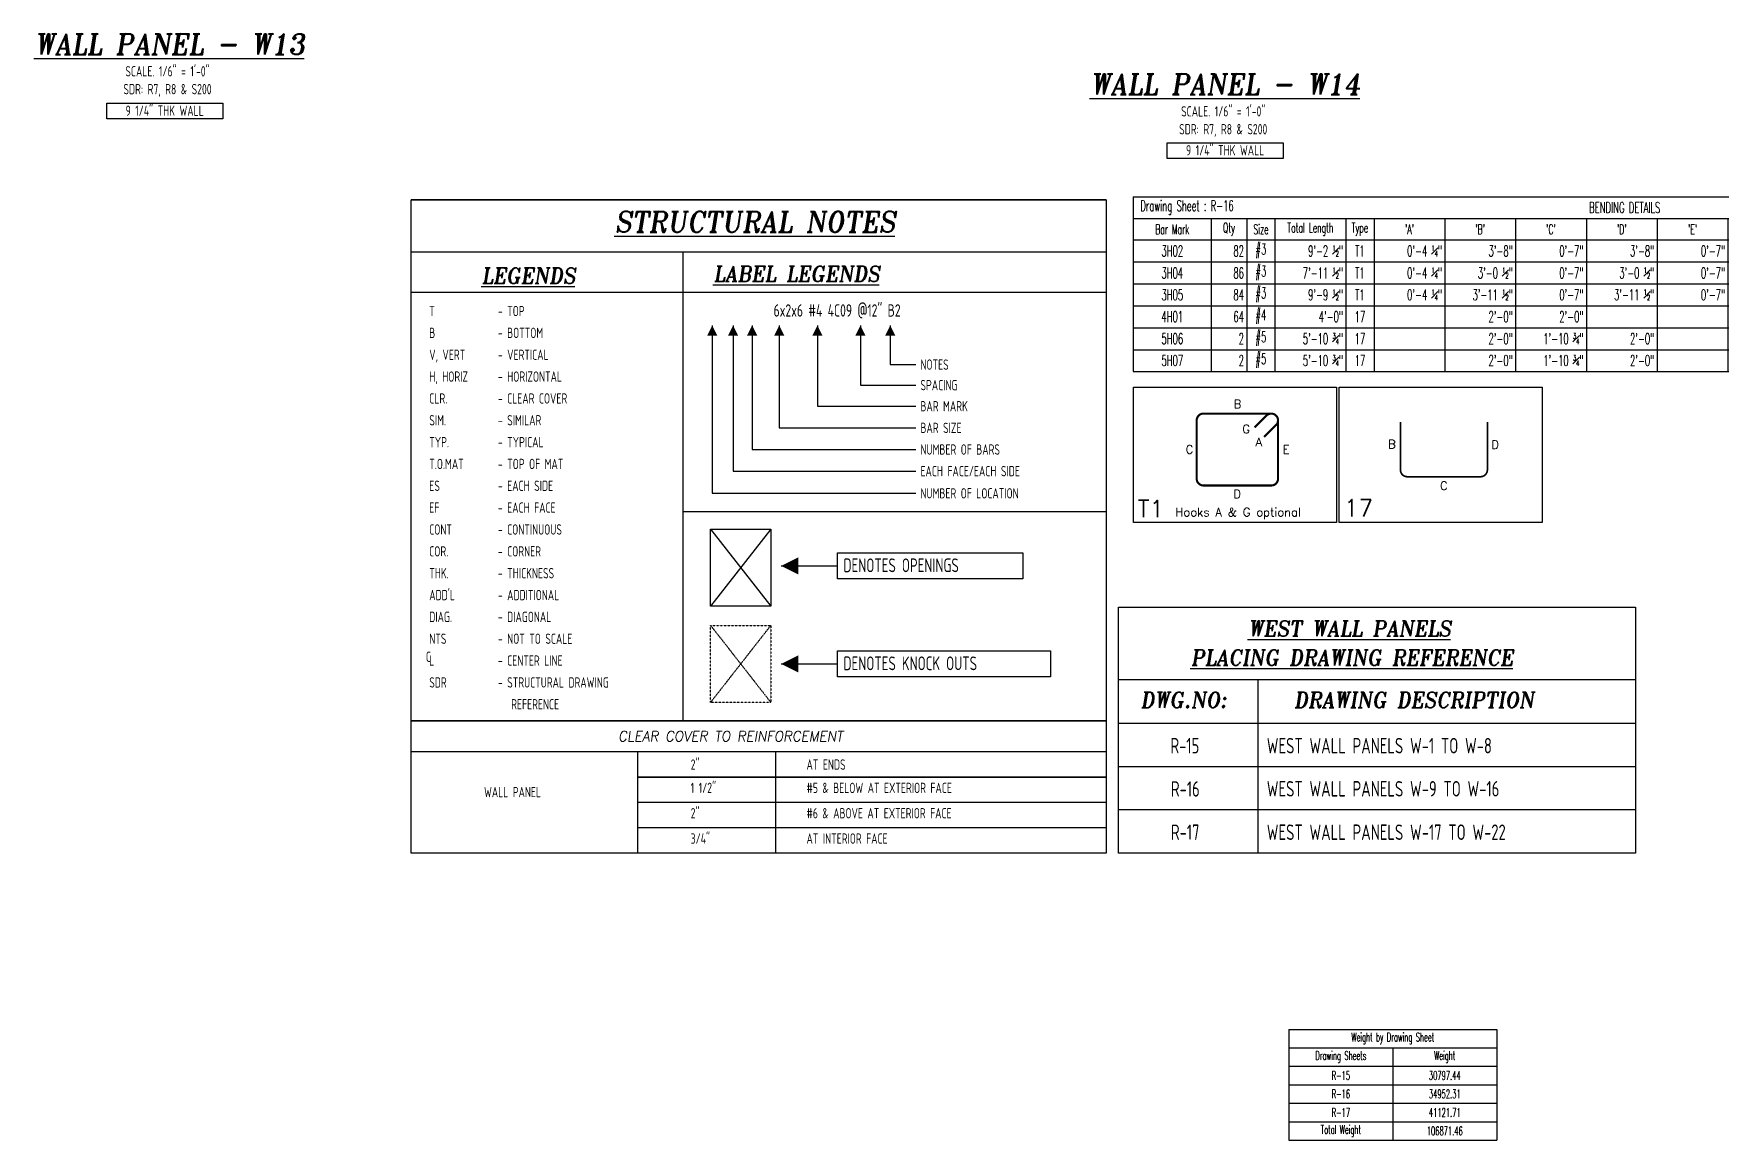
# Model space of a CAD drawing. Header units: inches. Extents: x -3675 to 25720, y -2273 to 5046.
# Drawn here: x 15927 to 17031, y -806 to -82 of the extents above; entities that cross this region are included whole.
import ezdxf
from ezdxf.enums import TextEntityAlignment as Align

# ---------------------------------------------------------------- set-up
doc = ezdxf.new("R2010")
doc.units = ezdxf.units.IN
doc.header["$LTSCALE"] = 0.025
doc.header["$MEASUREMENT"] = 0
doc.linetypes.add('HIDDEN', pattern=[6, 3, -3])
doc.layers.get('0').update_dxf_attribs({"linetype": 'CONTINUOUS'})
for name, color, linetype in [('0-25', 7, 'CONTINUOUS'), ('0-25TEXT', 7, 'CONTINUOUS'), ('0-35', 3, 'CONTINUOUS'), ('0-35TEXT', 3, 'CONTINUOUS'), ('0-50', 10, 'CONTINUOUS'), ('BARLIST', 7, 'CONTINUOUS'), ('CADS-BAR-SKETCH', 7, 'CONTINUOUS'), ('hidden', 7, 'HIDDEN')]:
    doc.layers.add(name, color=color, linetype=linetype)
doc.styles.add('AR', font='ARCHQUIK.shx', dxfattribs={"width": 0.8})
doc.styles.add('ROMANS', font='romans.shx', dxfattribs={"width": 0.57})
doc.styles.add('ROMANT', font='romant')

# ---------------------------------------------------------------- blocks, each defined once
blk = doc.blocks.new('leadrblk')
blk.add_lwpolyline([(0, 0, 0, 1, 0), (1, 0, 1, 1, 0)], format="xyseb")
blk = doc.blocks.new('A$C2A293661')
at = {"layer": '0-35TEXT', "style": 'AR', "width": 0.8}
for s, p in [('C', (-0.72, 0.84)), ('L', (0, 0))]:
    blk.add_text(s, height=2.25, dxfattribs=at).set_placement(p)
blk = doc.blocks.new('*T811')
at = {"layer": 'BARLIST', "color": 0, "linetype": 'ByBlock', "lineweight": -2, "transparency": 16777216}
for p, q in [((0, 0), (713.3, 0)), ((0, 0), (0, -114.4)), ((713.3, 0), (713.3, -114.4)), ((0, -14.2), (713.3, -14.2)), ((51, -14.2), (51, -114.4)), ((74.2, -14.2), (74.2, -114.4)), ((92.7, -14.2), (92.7, -114.4)), ((139, -14.2), (139, -114.4)), ((157.6, -14.2), (157.6, -114.4)), ((203.9, -14.2), (203.9, -114.4)), ((250.2, -14.2), (250.2, -114.4)), ((296.5, -14.2), (296.5, -114.4)), ((342.8, -14.2), (342.8, -114.4)), ((389.1, -14.2), (389.1, -114.4)), ((435.4, -14.2), (435.4, -114.4)), ((481.7, -14.2), (481.7, -114.4)), ((528.1, -14.2), (528.1, -114.4)), ((574.4, -14.2), (574.4, -114.4)), ((620.7, -14.2), (620.7, -114.4)), ((667, -14.2), (667, -114.4)), ((0, -28.3), (713.3, -28.3)), ((0, -42.7), (713.3, -42.7)), ((0, -57), (713.3, -57)), ((0, -71.4), (713.3, -71.4)), ((0, -85.7), (713.3, -85.7)), ((0, -100.1), (713.3, -100.1)), ((0, -114.4), (713.3, -114.4))]:
    blk.add_line(p, q, dxfattribs=at)
at = {"layer": 'BARLIST', "color": 0, "transparency": 16777216, "style": 'ROMANS'}
for s, insert, char_height, width, attachment_point in [(' Drawing Sheet : R-16', (1.8, -7.1), 7.087, 292.961, 4), ('BENDING DETAILS', (298.3, -7.1), 7.087, 413.256, 4), ('Bar Mark', (25.5, -21.3), 6.38, 47.48, 5), ('Qty', (62.6, -21.3), 6.38, 19.63, 5), ('Size', (83.5, -21.3), 6.38, 14.988, 5), ('Total Length', (115.9, -21.3), 6.378, 42.768, 5), ('Type', (148.3, -21.3), 6.38, 14.988, 5), ("'A'", (180.7, -21.3), 6.38, 42.768, 5), ("'B'", (227, -21.3), 6.38, 42.768, 5), ("'C'", (273.3, -21.3), 6.38, 42.768, 5), ("'D'", (319.7, -21.3), 6.38, 42.768, 5), ("'E'", (366, -21.3), 6.38, 42.768, 5), ("'F'", (412.3, -21.3), 6.38, 42.768, 5), ("'G'", (458.6, -21.3), 6.38, 42.768, 5), ("'H'", (504.9, -21.3), 6.38, 42.768, 5), ("'J'", (551.2, -21.3), 6.38, 42.768, 5), ("'K'", (597.5, -21.3), 6.38, 42.768, 5), ("'O'", (643.8, -21.3), 6.38, 42.768, 5), ("'R'", (690.1, -21.3), 6.38, 42.768, 5), ('3H02', (25.5, -35.5), 7.09, 47.48, 5), ('82', (72.4, -35.5), 7.09, 19.63, 6), ('#3', (83.5, -35.5), 7.09, 14.988, 5), ('9\'-2 {\\H0.5x;\\S1#2;}"', (137.3, -35.5), 7.087, 42.768, 6), ('T1', (148.3, -35.5), 7.09, 14.988, 5), ('0\'-4 {\\H0.5x;\\S1#4;}"', (202.1, -35.5), 7.087, 42.768, 6), ('3\'-8"', (248.4, -35.5), 7.09, 42.768, 6), ('0\'-7"', (294.7, -35.5), 7.09, 42.768, 6), ('3\'-8"', (341, -35.5), 7.09, 42.768, 6), ('0\'-7"', (387.4, -35.5), 7.09, 42.768, 6), ('0\'-4 {\\H0.5x;\\S1#4;}"', (480, -35.5), 7.087, 42.768, 6), ('#3', (83.5, -49.9), 7.09, 14.988, 5), ('3H04', (25.5, -49.9), 7.09, 47.48, 5), ('86', (72.4, -49.9), 7.09, 19.63, 6), ('7\'-11 {\\H0.5x;\\S1#2;}"', (137.3, -49.9), 7.087, 42.768, 6), ('T1', (148.3, -49.9), 7.09, 14.988, 5), ('0\'-4 {\\H0.5x;\\S1#4;}"', (202.1, -49.9), 7.087, 42.768, 6), ('3\'-0 {\\H0.5x;\\S1#2;}"', (248.4, -49.9), 7.087, 42.768, 6), ('0\'-7"', (294.7, -49.9), 7.09, 42.768, 6), ('3\'-0 {\\H0.5x;\\S1#2;}"', (341, -49.9), 7.087, 42.768, 6), ('0\'-7"', (387.4, -49.9), 7.09, 42.768, 6), ('0\'-4 {\\H0.5x;\\S1#4;}"', (480, -49.9), 7.087, 42.768, 6), ('3H05', (25.5, -64.2), 7.09, 47.48, 5), ('84', (72.4, -64.2), 7.09, 19.63, 6), ('#3', (83.5, -64.2), 7.09, 14.988, 5), ('9\'-9 {\\H0.5x;\\S1#2;}"', (137.3, -64.2), 7.087, 42.768, 6), ('T1', (148.3, -64.2), 7.09, 14.988, 5), ('0\'-4 {\\H0.5x;\\S1#4;}"', (202.1, -64.2), 7.087, 42.768, 6), ('3\'-11 {\\H0.5x;\\S1#2;}"', (248.4, -64.2), 7.087, 42.768, 6), ('0\'-7"', (294.7, -64.2), 7.09, 42.768, 6), ('3\'-11 {\\H0.5x;\\S1#2;}"', (341, -64.2), 7.087, 42.768, 6), ('0\'-7"', (387.4, -64.2), 7.09, 42.768, 6), ('0\'-4 {\\H0.5x;\\S1#4;}"', (480, -64.2), 7.087, 42.768, 6), ('4H01', (25.5, -78.5), 7.09, 47.48, 5), ('64', (72.4, -78.5), 7.09, 19.63, 6), ('#4', (83.5, -78.5), 7.09, 14.988, 5), ('4\'-0"', (137.3, -78.5), 7.09, 42.768, 6), ('17', (148.3, -78.5), 7.09, 14.988, 5), ('2\'-0"', (248.4, -78.5), 7.09, 42.768, 6), ('2\'-0"', (294.7, -78.5), 7.09, 42.768, 6), ('#5', (83.5, -92.9), 7.09, 14.988, 5), ('5H06', (25.5, -92.9), 7.09, 47.48, 5), ('2', (72.4, -92.9), 7.09, 19.63, 6), ('5\'-10 {\\H0.5x;\\S3#4;}"', (137.3, -92.9), 7.087, 42.768, 6), ('17', (148.3, -92.9), 7.09, 14.988, 5), ('2\'-0"', (248.4, -92.9), 7.09, 42.768, 6), ('1\'-10 {\\H0.5x;\\S3#4;}"', (294.7, -92.9), 7.087, 42.768, 6), ('2\'-0"', (341, -92.9), 7.09, 42.768, 6), ('5H07', (25.5, -107.2), 7.09, 47.48, 5), ('2', (72.4, -107.2), 7.09, 19.63, 6), ('#5', (83.5, -107.2), 7.09, 14.988, 5), ('5\'-10 {\\H0.5x;\\S3#4;}"', (137.3, -107.2), 7.087, 42.768, 6), ('17', (148.3, -107.2), 7.09, 14.988, 5), ('2\'-0"', (248.4, -107.2), 7.09, 42.768, 6), ('1\'-10 {\\H0.5x;\\S3#4;}"', (294.7, -107.2), 7.087, 42.768, 6), ('2\'-0"', (341, -107.2), 7.09, 42.768, 6)]:
    blk.add_mtext(s, dxfattribs=dict(at, insert=insert, char_height=char_height, width=width, attachment_point=attachment_point))
blk = doc.blocks.new('T1')
at = {"layer": 'CADS-BAR-SKETCH'}
blk.add_lwpolyline([(0, 0), (0, 1), (1.5, 1), (1.5, 0)], close=True, dxfattribs=at)
at = {"layer": 'CADS-BAR-SKETCH', "const_width": 0.0156}
for points in [[(0.468, 0.754, -0.414214), (0.518, 0.804, 0.414214), (0.468, 0.754), (0.468, 0.323, 0.414214), (0.518, 0.273), (1.019, 0.273, 0.414214), (1.069, 0.323), (1.069, 0.754, 0.668179), (0.983, 0.789), (0.896, 0.702)], [(0.966, 0.631), (1.054, 0.719, 0.668179), (1.019, 0.804), (0.518, 0.804)]]:
    blk.add_lwpolyline(points, format="xyb", dxfattribs=at)
at = {"layer": 'CADS-BAR-SKETCH', "style": 'ROMANS'}
for s, height, p in [('B', 0.0625, (0.742, 0.844)), ('G', 0.0625, (0.806, 0.659)), ('A', 0.0625, (0.903, 0.563)), ('C', 0.0625, (0.386, 0.508)), ('E', 0.0625, (1.103, 0.508)), ('T1', 0.125, (0.033, 0.039)), ('D', 0.0625, (0.739, 0.179)), ('Hooks A & G optional', 0.0625, (0.311, 0.045))]:
    blk.add_text(s, height=height, dxfattribs=at).set_placement(p)
blk = doc.blocks.new('17')
at = {"layer": 'CADS-BAR-SKETCH'}
blk.add_lwpolyline([(0, 0), (0, 1), (1.5, 1), (1.5, 0)], close=True, dxfattribs=at)
at = {"layer": 'CADS-BAR-SKETCH', "const_width": 0.0125}
blk.add_lwpolyline([(0.454, 0.741), (0.454, 0.388, 0.414214), (0.504, 0.338), (1.046, 0.338, 0.414214), (1.096, 0.388), (1.096, 0.741)], format="xyb", dxfattribs=at)
at = {"layer": 'CADS-BAR-SKETCH', "style": 'ROMANS'}
for s, height, p in [('B', 0.0625, (0.363, 0.547)), ('D', 0.0625, (1.125, 0.544)), ('C', 0.0625, (0.746, 0.24)), ('17', 0.125, (0.037, 0.045))]:
    blk.add_text(s, height=height, dxfattribs=at).set_placement(p)
blk = doc.blocks.new('*T812')
at = {"layer": 'BARLIST', "color": 0, "transparency": 16777216, "xscale": 88.5826784957327, "yscale": 88.5826784957327, "zscale": 88.5826784957327}
for name, p in [('T1', (0.9, -88.6, 0)), ('17', (135.5, -88.6, 0))]:
    blk.add_blockref(name, p, dxfattribs=at)
blk = doc.blocks.new('*T813')
at = {"layer": 'BARLIST', "color": 0, "linetype": 'ByBlock', "lineweight": -2, "transparency": 16777216}
for p, q in [((0, 0), (136.1, 0)), ((0, 0), (0, -72.6)), ((136.1, 0), (136.1, -72.6)), ((0, -12.1), (136.1, -12.1)), ((68, -12.1), (68, -72.6)), ((0, -24.2), (136.1, -24.2)), ((0, -36.3), (136.1, -36.3)), ((0, -48.4), (136.1, -48.4)), ((0, -60.5), (136.1, -60.5)), ((0, -72.6), (136.1, -72.6))]:
    blk.add_line(p, q, dxfattribs=at)
at = {"layer": 'BARLIST', "color": 0, "transparency": 16777216, "attachment_point": 5, "style": 'ROMANS'}
for s, insert, char_height, width in [('Weight by Drawing Sheet', (68, -6), 5.669, 131.528), ('Drawing Sheets', (34, -18.1), 5.669, 63.496), ('Weight ', (102, -18.1), 5.67, 63.496), ('R-15', (34, -30.2), 5.67, 63.496), ('30797.44', (102, -30.2), 5.67, 63.496), ('R-16', (34, -42.3), 5.67, 63.496), ('34952.31', (102, -42.3), 5.67, 63.496), ('R-17', (34, -54.4), 5.67, 63.496), ('41121.71', (102, -54.4), 5.67, 63.496), ('Total Weight', (34, -66.5), 5.669, 63.496), ('106871.46', (102, -66.5), 5.67, 63.496)]:
    blk.add_mtext(s, dxfattribs=dict(at, insert=insert, char_height=char_height, width=width))

msp = doc.modelspace()

# ---------------------------------------------------------------- linework, layer by layer
at = {"layer": '0-25'}
for points in [[(16409.80139, -406.17847), (16370.38477, -456.56751)], [(16370.38477, -406.17847), (16409.80139, -456.56751)]]:
    msp.add_lwpolyline(points, dxfattribs=at)
at = {"layer": '0-25TEXT'}
for points in [[(16371.46591, -272.81396), (16371.46591, -382.64078), (16504.738, -382.64078)], [(16385.11772, -272.81396), (16385.11772, -368.12684), (16504.738, -368.12684)], [(16397.60796, -272.81396), (16397.60796, -353.97072), (16504.738, -353.97072)], [(16415.32636, -272.81396), (16415.32636, -339.81461), (16504.738, -339.81461)], [(16440.30684, -272.81396), (16440.30684, -325.6585), (16504.738, -325.6585)], [(16468.48218, -272.81396), (16468.48218, -311.86007), (16504.738, -311.86007)], [(16487.94341, -272.81396), (16487.94341, -298.41947), (16504.738, -298.41947)], [(16416.57806, -430.09545), (16453.47981, -430.09545)], [(16416.57806, -494.22623), (16453.47981, -494.22623)], [(16416.57806, -494.22623), (16453.47981, -494.22623)]]:
    msp.add_lwpolyline(points, dxfattribs=at)
at = {"layer": '0-35'}
msp.add_lwpolyline([(16370.38477, -406.17847), (16409.80139, -406.17847), (16409.80139, -456.56751), (16370.38477, -456.56751)], close=True, dxfattribs=at)
at = {"layer": '0-35', "color": 1}
for points in [[(16174.38306, -618.09177), (16174.38306, -531.44247), (16629.37906, -531.44247), (16629.37906, -618.09177)], [(16322.57427, -568.36068), (16629.37906, -568.36068)], [(16629.37906, -568.36068), (16322.57427, -568.36068)], [(16629.37906, -584.93771), (16322.57427, -584.93771)], [(16629.37906, -601.51474), (16322.57427, -601.51474)], [(16629.37906, -618.09177), (16174.38306, -618.09177)]]:
    msp.add_lwpolyline(points, dxfattribs=at)
at = {"layer": '0-50'}
for p, q in [((16629.37906, -190.65743), (16174.38306, -190.65743)), ((16629.37906, -224.96756), (16174.38306, -224.96756)), ((16352.34236, -224.96756), (16352.34236, -531.44247)), ((16629.37906, -251.34197), (16174.38306, -251.34197)), ((16629.37906, -394.779), (16352.34236, -394.779)), ((16975.78882, -504.65704), (16637.37906, -504.65704)), ((16728.83814, -618.09177), (16728.83814, -504.65704)), ((16629.37906, -531.44247), (16174.38306, -531.44247)), ((16629.37906, -531.44247), (16174.38306, -531.44247)), ((16975.78882, -533.16686), (16637.37906, -533.16686)), ((16629.37906, -551.78365), (16174.38306, -551.78365)), ((16322.57427, -551.78365), (16322.57427, -618.09177)), ((16412.97192, -551.78365), (16412.97192, -618.09177)), ((16975.78882, -561.47516), (16637.37906, -561.47516)), ((16975.78882, -589.78346), (16637.37906, -589.78346))]:
    msp.add_line(p, q, dxfattribs=at)
for points in [[(15975.26071, -127.35173), (16051.14755, -127.35173), (16051.14755, -137.70809), (15975.26071, -137.70809)], [(16669.2715, -153.24803), (16745.15834, -153.24803), (16745.15834, -163.60439), (16669.2715, -163.60439)], [(16174.38306, -531.44247), (16174.38306, -190.65743), (16629.37906, -190.65743), (16629.37906, -531.44247)], [(16453.47981, -421.58498), (16574.66386, -421.58498), (16574.66386, -438.60592), (16453.47981, -438.60592)], [(16637.37906, -618.09177), (16637.37906, -457.06888), (16975.78882, -457.06888), (16975.78882, -618.09177)], [(16453.47981, -485.71576), (16592.95326, -485.71576), (16592.95326, -502.7367), (16453.47981, -502.7367)]]:
    msp.add_lwpolyline(points, close=True, dxfattribs=at)
at = {"layer": 'hidden'}
msp.add_lwpolyline([(16370.38477, -469.03171), (16409.80139, -469.03171), (16409.80139, -519.42075), (16370.38477, -519.42075)], close=True, dxfattribs=at)
for points in [[(16409.80139, -469.03171), (16370.38477, -519.42075)], [(16370.38477, -469.03171), (16409.80139, -519.42075)]]:
    msp.add_lwpolyline(points, dxfattribs=at)

# ---------------------------------------------------------------- block references
for name, p in [('*T811', (16647.05467, -188.58375)), ('*T812', (16646.16885, -313.09859)), ('*T813', (16748.89087, -733.31182))]:
    msp.add_blockref(name, p)
at = {"layer": '0-25TEXT', "xscale": 6.748724409451846, "yscale": 2.70085039370133, "zscale": 3.600000000000001, "rotation": 270.0000046056895}
for p in [(16371.46591, -272.81396), (16385.11772, -272.81396), (16397.60796, -272.81396), (16415.32636, -272.81396), (16440.30684, -272.81396), (16468.48218, -272.81396), (16487.94341, -272.81396)]:
    msp.add_blockref('leadrblk', p, dxfattribs=at)
at = {"layer": '0-25TEXT', "xscale": 11.24787401574803, "yscale": 4.501417322834645, "zscale": 1.5}
for p in [(16416.57806, -430.09545), (16416.57806, -494.22623)]:
    msp.add_blockref('leadrblk', p, dxfattribs=at)
at = {"layer": '0-35', "xscale": 3, "yscale": 3, "zscale": 3}
msp.add_blockref('A$C2A293661', (16186.2935, -495.43842), dxfattribs=at)

# ---------------------------------------------------------------- texts
at = {"color": 7, "linetype": 'Continuous', "style": 'ROMANT', "oblique": 9, "width": 0.95}
for s, p in [('%%UWALL PANEL - W13', (16016.35304, -95.46906)), ('%%UWALL PANEL - W14', (16707.26725, -121.67612))]:
    msp.add_text(s, height=13.5, dxfattribs=at).set_placement(p, align=Align.CENTER)
at = {"linetype": 'Continuous', "style": 'ROMANT', "oblique": 9, "width": 0.95}
for s, height, p in [('%%USTRUCTURAL NOTES', 13.5, (16399.53397, -211.77539)), ('%%ULEGENDS', 10.125, (16251.23635, -245.33156)), ('%%ULABEL LEGENDS', 10.125, (16426.67559, -244.11802))]:
    msp.add_text(s, height=height, dxfattribs=at).set_placement(p, align=Align.CENTER)
for s, height, p in [('%%UWEST WALL PANELS', 10.125, (16722.20282, -476.1961)), ('%%UPLACING DRAWING REFERENCE', 10.125, (16684.63643, -495.20492)), ('DWG.NO:', 10.125, (16651.76079, -522.90159)), ('DRAWING DESCRIPTION', 10.125, (16752.20003, -522.90159)), ('CLEAR COVER TO REINFORCEMENT', 6.75, (16309.91663, -544.89604))]:
    msp.add_text(s, height=height, dxfattribs=at).set_placement(p)
at = {"layer": '0-35', "style": 'AR', "width": 0.8}
for s, p in [('R-15', (16671.35173, -552.78923)), ('WEST WALL PANELS W-1 TO W-8', (16734.38106, -552.78923)), ('R-16', (16671.66063, -581.09753)), ('WEST WALL PANELS W-9 TO W-16', (16734.38106, -580.99677)), ('R-17', (16671.66063, -609.40583)), ('WEST WALL PANELS W-17 TO W-22', (16734.38106, -609.40583))]:
    msp.add_text(s, height=10.125, dxfattribs=at).set_placement(p)
at = {"layer": '0-35TEXT', "style": 'AR', "width": 0.8}
for s, p in [('SCALE. 1/6" = 1\'-0"', (16014.98116, -109.91595)), ('SDR: R7, R8 & S200', (16014.98116, -121.58415)), ('9 1/4" THK WALL', (16013.12721, -135.68293)), ('SCALE. 1/6" = 1\'-0"', (16705.89538, -136.12302)), ('SDR: R7, R8 & S200', (16705.89538, -147.79121)), ('9 1/4" THK WALL', (16707.138, -161.57923))]:
    msp.add_text(s, height=6.7498312, dxfattribs=at).set_placement(p, align=Align.CENTER)
for s, height, p in [('T', 6.75, (16186.2935, -266.75297)), ('- TOP', 6.75, (16231.22812, -266.75297)), ('B', 6.75, (16186.2935, -281.04581)), ('- BOTTOM', 6.75, (16231.22812, -281.04581)), ('V, VERT', 6.75, (16186.2935, -295.33866)), ('- VERTICAL', 6.75, (16231.22812, -295.33866)), ('NOTES', 6.75, (16507.738, -301.79447)), ('H, HORIZ', 6.75, (16186.2935, -309.6315)), ('- HORIZONTAL', 6.75, (16231.22812, -309.6315)), ('SPACING', 6.75, (16507.738, -315.23507)), ('CLR.', 6.75, (16186.2935, -323.92434)), ('- CLEAR COVER', 6.75, (16231.22812, -323.92434)), ('BAR MARK', 6.75, (16507.738, -329.0335)), ('SIM.', 6.75, (16186.2935, -338.21718)), ('- SIMILAR', 6.75, (16231.22812, -338.21718)), ('BAR SIZE', 6.75, (16507.738, -343.18961)), ('TYP.', 6.75, (16186.2935, -352.51002)), ('- TYPICAL', 6.75, (16231.22812, -352.51002)), ('NUMBER OF BARS', 6.75, (16507.738, -357.34572)), ('T.O.MAT', 6.75, (16186.2935, -366.80286)), ('- TOP OF MAT', 6.75, (16231.22812, -366.80286)), ('ES', 6.75, (16186.2935, -381.0957)), ('- EACH SIDE', 6.75, (16231.22812, -381.0957)), ('EACH FACE/EACH SIDE', 6.75, (16507.738, -371.50184)), ('NUMBER OF LOCATION', 6.75, (16507.738, -386.01578)), ('EF', 6.75, (16186.2935, -395.38854)), ('- EACH FACE', 6.75, (16231.22812, -395.38854)), ('CONT', 6.75, (16186.2935, -409.68138)), ('- CONTINUOUS', 6.75, (16231.22812, -409.68138)), ('COR.', 6.75, (16186.2935, -423.97422)), ('- CORNER', 6.75, (16231.22812, -423.97422)), ('DENOTES OPENINGS', 9, (16457.33697, -434.23194)), ('THK.', 6.75, (16186.2935, -438.26706)), ('- THICKNESS', 6.75, (16231.22812, -438.26706)), ("ADD'L", 6.75, (16186.2935, -452.5599)), ('- ADDITIONAL', 6.75, (16231.22812, -452.5599)), ('DIAG.', 6.75, (16186.2935, -466.85274)), ('- DIAGONAL', 6.75, (16231.22812, -466.85274)), ('NTS', 6.75, (16186.2935, -481.14558)), ('- NOT TO SCALE', 6.75, (16231.22812, -481.14558)), ('- CENTER LINE', 6.75, (16231.22812, -495.43842)), ('DENOTES KNOCK OUTS', 9, (16457.33697, -498.36272)), ('SDR', 6.75, (16186.2935, -509.73126)), ('- STRUCTURAL DRAWING', 6.75, (16231.22812, -509.73126)), ('REFERENCE', 6.75, (16239.89621, -524.0241)), ('2"', 6.75, (16357.36202, -563.4672)), ('AT ENDS', 6.75, (16433.18142, -563.4672)), ('1 1/2"', 6.75, (16357.36202, -578.72908)), ('#5 & BELOW AT EXTERIOR FACE  ', 6.75, (16433.18142, -578.72908)), ('WALL PANEL', 6.75, (16222.12481, -581.44073)), ('2"', 6.75, (16357.36202, -595.30611)), ('#6 & ABOVE AT EXTERIOR FACE   ', 6.75, (16433.18142, -595.30611)), ('3/4"', 6.75, (16357.36202, -611.88314)), ('AT INTERIOR FACE   ', 6.75, (16433.18142, -611.88314))]:
    msp.add_text(s, height=height, dxfattribs=at).set_placement(p)
msp.add_text('6x2x6 #4 4C09 @12" B2', height=8.1, dxfattribs=at).set_placement((16494.7563, -267.04955), align=Align.RIGHT)

doc.saveas('drawing.dxf')
